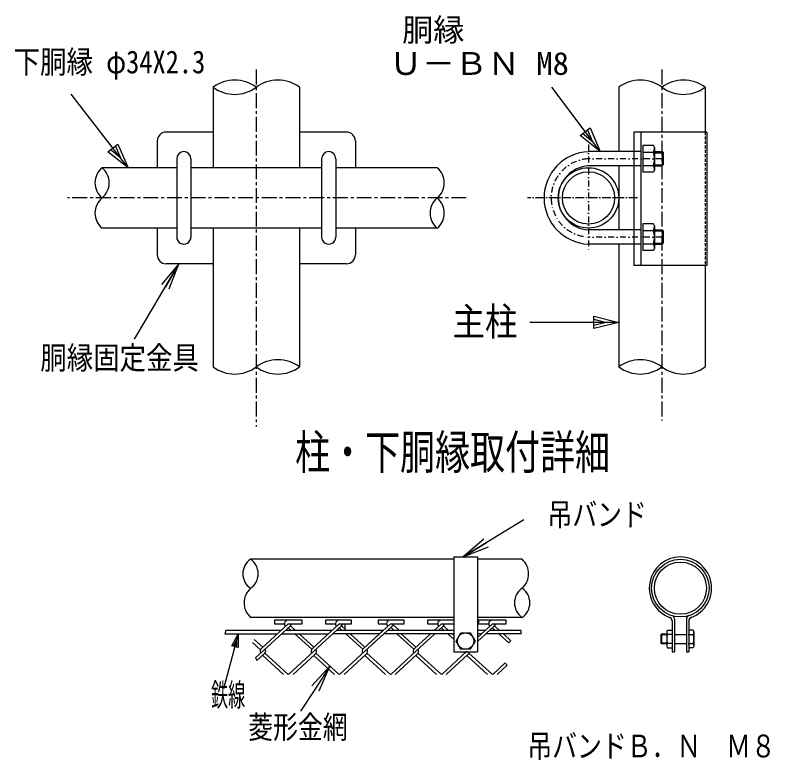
# Model space of a CAD drawing. Units: millimetres, scale not verified. Extents: x -4455 to 4455, y -3150 to 3150.
# Drawn here: x 996 to 2270, y -276 to 980 of the extents above; entities that cross this region are included whole.
import ezdxf
from ezdxf.enums import TextEntityAlignment as Align

# ---------------------------------------------------------------- set-up
doc = ezdxf.new("R2010")
doc.units = ezdxf.units.MM
doc.header["$LTSCALE"] = 20
for name, pattern in [('USER1', [2, 1.25, -0.25, 0.25, -0.25]), ('USER2', [0.375, 0.25, -0.125]), ('USER3', [1.125, 0.75, -0.125, 0.125, -0.125]), ('USER5', [1.01, 0.5, -0.25, 0.01, -0.25])]:
    doc.linetypes.add(name, pattern=pattern)
for name, color, linetype, lineweight in [('0-1_1', 7, 'Continuous', 25), ('0-2_0', 7, 'Continuous', 25), ('0-3_2', 7, 'Continuous', 25), ('0-4_EXTCNT-L', 4, 'Continuous', 25)]:
    doc.layers.add(name, color=color, linetype=linetype, lineweight=lineweight)
doc.styles.add('ＭＳ ゴシック', font='')
doc.styles.get('ＭＳ ゴシック').set_extended_font_data('MS Gothic')

# ---------------------------------------------------------------- blocks, each defined once
blk = doc.blocks.new('C54')
at = {"layer": '0-1_1', "color": 4}
blk.add_line((44756.8, 31910.3), (42756.8, 31910.3), dxfattribs=at)
blk.add_lwpolyline([(44196.8, 32050.3), (44756.8, 31910.3), (44196.8, 31770.3)], close=True, dxfattribs=at)
blk.add_lwpolyline([(44196.8, 31980.3), (44476.8, 31910.3), (44196.8, 31840.3)], dxfattribs=at)
blk = doc.blocks.new('C52')
at = {"layer": '0-1_1', "color": 4}
blk.add_line((30889.1, 37390.3), (31690.8, 39323.4), dxfattribs=at)
blk.add_lwpolyline([(31232.9, 37854), (30889.1, 37390.3), (30974.3, 37961.2)], close=True, dxfattribs=at)
blk.add_lwpolyline([(31168.3, 37880.8), (30996.3, 37648.9), (31038.9, 37934.4)], dxfattribs=at)
blk = doc.blocks.new('C53')
at = {"layer": '0-1_1', "color": 4}
blk.add_line((44336.5, 37750.3), (43250.4, 39198.8), dxfattribs=at)
blk.add_lwpolyline([(44112.6, 38282.3), (44336.5, 37750.3), (43888.5, 38114.4)], close=True, dxfattribs=at)
blk.add_lwpolyline([(44056.6, 38240.3), (44168.5, 37974.3), (43944.5, 38156.3)], dxfattribs=at)
blk = doc.blocks.new('C55')
at = {"layer": '0-1_1', "color": 4}
blk.add_line((94861.1, 25811.8), (94220.6, 23457), dxfattribs=at)
blk.add_lwpolyline([(94579, 25308.2), (94861.1, 25811.8), (94849.2, 25234.7)], close=True, dxfattribs=at)
blk.add_lwpolyline([(94646.6, 25289.8), (94787.6, 25541.6), (94781.7, 25253.1)], dxfattribs=at)
blk = doc.blocks.new('DARROWS')
at = {"layer": '0-2_0', "color": 2}
blk.add_line((0, 0), (-19.982, 0), dxfattribs=at)
blk.add_lwpolyline([(-20, -3.333), (0, 0), (-20, 3.333)], dxfattribs=at)

msp = doc.modelspace()

# ---------------------------------------------------------------- linework, layer by layer
at = {"layer": '0-1_1', "color": 4, "linetype": 'USER1'}
for p, q in [((1403.54, 888.58), (1403.54, 286.45)), ((2088.14, 888.58), (2088.14, 296.86)), ((1758, 672.06), (1085, 672.06))]:
    msp.add_line(p, q, dxfattribs=at)
at = {"layer": '0-1_1'}
for p, q in [((1330.64, 858.58), (1330.64, 723.06)), ((1476.44, 858.58), (1476.44, 723.06)), ((2015.24, 858.58), (2015.24, 750.06)), ((2161.04, 858.58), (2161.04, 783.06)), ((1330.64, 783.06), (1251.25, 783.06)), ((1555.84, 783.06), (1476.44, 783.06)), ((2164.04, 783.06), (2040.66, 783.06)), ((2164.04, 783.06), (2164.04, 558.06)), ((2056.04, 760.56), (2056.04, 715.56)), ((2075.54, 756.81), (2075.54, 719.31)), ((2052.66, 750.06), (1964.24, 750.06)), ((2056.04, 749.3), (2073.81, 749.3)), ((2075.54, 750.06), (2088.74, 750.06)), ((2088.74, 750.06), (2090.54, 748.26)), ((2088.74, 750.06), (2088.74, 726.06)), ((2090.54, 748.26), (2090.54, 727.86)), ((1269.25, 738.06), (1269.25, 606.06)), ((1293.25, 738.06), (1293.25, 606.06)), ((1513.84, 738.06), (1513.84, 606.06)), ((1537.84, 738.06), (1537.84, 606.06)), ((2056.04, 726.82), (2073.81, 726.82)), ((2090.54, 727.86), (2088.74, 726.06)), ((1269.25, 723.06), (1143.25, 723.06)), ((1269.25, 723.06), (1223.54, 723.06)), ((1513.84, 723.06), (1293.25, 723.06)), ((1583.54, 723.06), (1537.84, 723.06)), ((1708.84, 723.06), (1537.84, 723.06)), ((2052.66, 726.06), (1964.24, 726.06)), ((2015.24, 726.06), (2015.24, 618.06)), ((2073.81, 715.56), (2056.04, 715.56)), ((2075.54, 719.31), (2073.81, 715.56)), ((2075.54, 726.06), (2088.74, 726.06)), ((2056.04, 628.56), (2056.04, 583.56)), ((2075.54, 624.81), (2075.54, 587.31)), ((1269.25, 621.06), (1143.25, 621.06)), ((1269.25, 621.06), (1223.54, 621.06)), ((1513.84, 621.06), (1293.25, 621.06)), ((1330.64, 621.06), (1330.64, 387.06)), ((1476.44, 621.06), (1476.44, 387.06)), ((1583.54, 621.06), (1537.84, 621.06)), ((1708.84, 621.06), (1537.84, 621.06)), ((2052.66, 618.06), (1964.24, 618.06)), ((2056.04, 617.3), (2073.81, 617.3)), ((2075.54, 618.06), (2088.74, 618.06)), ((2088.74, 618.06), (2090.54, 616.26)), ((2088.74, 618.06), (2088.74, 594.06)), ((2090.54, 616.26), (2090.54, 595.86)), ((2052.66, 594.06), (1964.24, 594.06)), ((2015.24, 594.06), (2015.24, 387.06)), ((2056.04, 594.82), (2073.81, 594.82)), ((2075.54, 587.31), (2073.81, 583.56)), ((2075.54, 594.06), (2088.74, 594.06)), ((2088.74, 594.06), (2090.54, 595.86)), ((2073.81, 583.56), (2056.04, 583.56)), ((1330.64, 561.06), (1251.25, 561.06)), ((1555.84, 561.06), (1476.44, 561.06)), ((2164.04, 558.06), (2040.66, 558.06)), ((2161.04, 558.06), (2161.04, 387.06)), ((1736.79, 66.63), (1736.79, -93.37)), ((1736.79, 66.63), (1776.79, 66.63)), ((1776.79, 66.63), (1776.79, -93.37)), ((1736.79, 62.63), (1393.8, 62.63)), ((1852.3, 62.63), (1776.79, 62.63)), ((1736.79, -35.37), (1393.8, -35.37)), ((1438.53, -63.64), (1351.04, -63.64)), ((1445.37, -57.37), (1352.25, -57.37)), ((1524.65, -63.64), (1446.05, -63.64)), ((1531.49, -57.37), (1452.89, -57.37)), ((1611.07, -63.37), (1532.47, -63.37)), ((1617.61, -57.37), (1539.01, -57.37)), ((1736.79, -63.37), (1618.59, -63.37)), ((1736.79, -57.37), (1625.13, -57.37)), ((1736.79, -72.16), (1727.49, -63.64)), ((1736.79, -65.27), (1735.01, -63.64)), ((1783.31, -63.37), (1776.79, -63.37)), ((1850.28, -63.37), (1790.83, -63.37)), ((1850.09, -57.37), (1797.37, -57.37)), ((2096.44, -59.35), (2097.59, -56.85)), ((2096.44, -59.35), (2096.44, -84.35)), ((2097.59, -56.85), (2105.45, -56.85)), ((2142.22, -59.35), (2142.22, -84.35)), ((2087.64, -63.85), (2086.44, -65.05)), ((2086.44, -65.05), (2086.44, -78.65)), ((2087.64, -63.85), (2087.64, -79.85)), ((2096.44, -63.85), (2087.64, -63.85)), ((2106.01, -64.36), (2097.59, -64.36)), ((2109.45, -64.36), (2129.45, -64.36)), ((2132.65, -64.36), (2141.07, -64.36)), ((2086.44, -78.65), (2087.64, -79.85)), ((2096.44, -79.85), (2087.64, -79.85)), ((2096.44, -84.35), (2097.59, -86.85)), ((2106.01, -79.35), (2097.59, -79.35)), ((2097.59, -86.85), (2105.45, -86.85)), ((2109.45, -79.35), (2129.45, -79.35)), ((2132.65, -79.35), (2141.07, -79.35)), ((2141.07, -86.85), (2133.45, -86.85)), ((2142.22, -84.35), (2141.07, -86.85)), ((1736.79, -93.37), (1776.79, -93.37))]:
    msp.add_line(p, q, dxfattribs=at)
at = {"layer": '0-1_1', "color": 4, "linetype": 'USER5'}
for p, q in [((1964.24, 762.06), (1964.24, 582.06)), ((2088.14, 738.06), (1964.24, 738.06)), ((2088.14, 606.06), (1964.24, 606.06))]:
    msp.add_line(p, q, dxfattribs=at)
at = {"layer": '0-1_1', "color": 4}
for p, q in [((2075.54, 748.26), (2090.54, 748.26)), ((2075.54, 727.86), (2090.54, 727.86)), ((2075.54, 616.26), (2090.54, 616.26)), ((2075.54, 595.86), (2090.54, 595.86)), ((1852.3, -35.37), (1776.79, -35.37)), ((1402.28, -103.74), (1461.35, -49.62)), ((1412.12, -87.84), (1457.59, -46.18)), ((1481.11, -39.9), (1434.07, -39.9)), ((1434.07, -39.9), (1434.07, -46.18)), ((1434.07, -46.18), (1451.31, -46.18)), ((1457.59, -46.18), (1481.11, -46.18)), ((1469.8, -57.37), (1461.35, -49.62)), ((1481.11, -46.18), (1481.11, -39.9)), ((1498.24, -87.84), (1543.71, -46.18)), ((1500.65, -92.52), (1547.47, -49.62)), ((1564.09, -39.9), (1520.19, -39.9)), ((1520.19, -39.9), (1520.19, -46.18)), ((1520.19, -46.18), (1537.43, -46.18)), ((1543.71, -46.18), (1564.09, -46.18)), ((1555.92, -57.37), (1547.47, -49.62)), ((1553.26, -46.18), (1553.26, -54.93)), ((1564.09, -46.18), (1564.09, -39.9)), ((1584.36, -87.84), (1629.83, -46.18)), ((1653.35, -39.9), (1609.44, -39.9)), ((1609.44, -39.9), (1609.44, -46.18)), ((1609.44, -46.18), (1623.55, -46.18)), ((1625.13, -57.37), (1633.59, -49.62)), ((1645.18, -57.37), (1634.68, -47.75)), ((1692.43, -39.9), (1692.43, -46.18)), ((1736.79, -39.9), (1692.43, -39.9)), ((1692.43, -46.18), (1709.68, -46.18)), ((1703.73, -57.37), (1715.95, -46.18)), ((1711.25, -57.37), (1719.71, -49.62)), ((1715.95, -46.18), (1736.79, -46.18)), ((1728.16, -57.37), (1719.71, -49.62)), ((1776.79, -69.34), (1802.07, -46.18)), ((1776.79, -76.23), (1805.83, -49.62)), ((1825.59, -39.9), (1778.55, -39.9)), ((1778.55, -39.9), (1778.55, -46.18)), ((1778.55, -46.18), (1795.79, -46.18)), ((1802.07, -46.18), (1825.59, -46.18)), ((1814.28, -57.37), (1805.83, -49.62)), ((1825.59, -46.18), (1825.59, -39.9)), ((1462.28, -57.37), (1457.59, -53.07)), ((1497.08, -89.26), (1469.12, -63.64)), ((1500.65, -85.63), (1476.64, -63.64)), ((1548.4, -57.37), (1543.71, -53.07)), ((1583.2, -89.26), (1555.24, -63.64)), ((1586.77, -85.63), (1562.76, -63.64)), ((1584.36, -87.84), (1619.36, -55.77)), ((1586.77, -92.52), (1625.13, -57.37)), ((1586.77, -92.52), (1619.36, -62.66)), ((1636.52, -57.37), (1630.83, -52.15)), ((1669.32, -89.26), (1641.37, -63.64)), ((1672.89, -85.63), (1648.88, -63.64)), ((1670.48, -87.84), (1696.89, -63.64)), ((1672.89, -92.52), (1704.41, -63.64)), ((1720.64, -57.37), (1715.95, -53.07)), ((1789.85, -57.37), (1776.79, -57.37)), ((1806.76, -57.37), (1802.07, -53.07)), ((1829.79, -78.47), (1813.61, -63.64)), ((1833.23, -74.73), (1821.13, -63.64)), ((1400.21, -72.54), (1414.51, -85.65)), ((2096.44, -65.05), (2086.44, -65.05)), ((1397.08, -77.76), (1410.54, -90.09)), ((2096.44, -78.65), (2086.44, -78.65)), ((1404.49, -108.25), (1418.09, -95.79)), ((1414.53, -99.41), (1449.49, -131.46)), ((1418.09, -95.79), (1457.59, -131.98)), ((1500.65, -92.52), (1458.16, -131.46)), ((1503.06, -97.21), (1465.68, -131.46)), ((1500.65, -99.41), (1535.61, -131.46)), ((1504.21, -95.79), (1543.71, -131.98)), ((1586.77, -92.52), (1544.28, -131.46)), ((1589.18, -97.21), (1551.8, -131.46)), ((1586.77, -99.41), (1621.73, -131.46)), ((1590.33, -95.79), (1629.83, -131.98)), ((1672.89, -92.52), (1630.4, -131.46)), ((1675.3, -97.21), (1637.92, -131.46)), ((1672.89, -99.41), (1707.85, -131.46)), ((1676.45, -95.79), (1715.95, -131.98)), ((1759.01, -92.52), (1716.52, -131.46)), ((1761.42, -97.21), (1724.04, -131.46)), ((1759.01, -99.41), (1793.98, -131.46)), ((1762.57, -95.79), (1802.07, -131.98)), ((1823.82, -112.05), (1802.64, -131.46)), ((1826.97, -116.05), (1810.16, -131.46))]:
    msp.add_line(p, q, dxfattribs=at)
at = {"layer": '0-1_1', "color": 4, "linetype": 'USER3'}
msp.add_line((2047.2, 672.06), (1861.2, 672.06), dxfattribs=at)
at = {"layer": '0-1_1'}
for points in [[(2075.54, 756.81), (2073.81, 760.56), (2056.04, 760.56)], [(2075.54, 624.81), (2073.81, 628.56), (2056.04, 628.56)], [(2142.22, -59.35), (2141.07, -56.85), (2133.45, -56.85)]]:
    msp.add_lwpolyline(points, dxfattribs=at)
at = {"layer": '0-1_1', "color": 4}
msp.add_lwpolyline([(1629.83, -46.18), (1653.35, -46.18), (1653.35, -39.9)], dxfattribs=at)
at = {"layer": '0-1_1'}
for radius in [51, 44.1]:
    msp.add_circle((1964.24, 672.06), radius, dxfattribs=at)
at = {"layer": '0-1_1', "color": 4}
for centre, radius, start, end in [((1367.09, 809.22), 61.36, 53.55557, 126.44465), ((1439.99, 809.22), 61.36, 53.55527, 126.44436), ((2051.69, 809.22), 61.36, 53.55527, 126.44436), ((2124.59, 809.22), 61.36, 53.55527, 126.44436), ((1367.09, 907.93), 61.36, 233.55534, 306.44443), ((2124.59, 907.93), 61.36, 233.55563, 306.44473), ((1164.34, 697.56), 33.09, 129.59811, 230.40164), ((1122.15, 697.56), 33.09, 309.59845, 50.40183), ((1687.74, 697.56), 33.09, 309.59845, 50.40183), ((1164.34, 646.56), 33.09, 129.59836, 230.40189), ((1729.93, 646.56), 33.09, 129.59836, 230.40189), ((1687.74, 646.56), 33.09, 309.59845, 50.40155), ((1439.99, 337.7), 61.36, 53.55527, 126.44436), ((2051.69, 337.7), 61.36, 53.55557, 126.44465), ((1367.09, 436.42), 61.36, 233.55548, 306.44443), ((1439.99, 436.42), 61.36, 233.55563, 306.44473), ((2051.69, 436.42), 61.36, 233.55534, 306.44443), ((2124.59, 436.42), 61.36, 233.55563, 306.44473), ((1457.59, -46.18), 6.27, 90, 222.50017), ((1457.59, -46.18), 5.08, 317.50034, 0), ((1543.71, -46.18), 6.27, 90, 222.50017), ((1543.71, -46.18), 5.08, 317.50034, 0), ((1629.83, -46.18), 6.27, 90, 222.50017), ((1629.84, -46.19), 5.08, 317.50217, 0), ((1715.95, -46.18), 6.27, 90, 222.49869), ((1715.95, -46.18), 5.08, 317.50217, 0), ((1802.07, -46.18), 6.27, 90, 222.49869), ((1802.07, -46.18), 5.08, 317.50217, 0), ((1282.91, -47.28), 70.07, 346.50195, 351.72638), ((1885.6, -126.44), 73.6, 135.36543, 139.32133), ((1416.41, -92.52), 6.35, 132.50044, 210.96289), ((1414.35, -92.36), 5.08, 317.49985, 42.50015), ((1502.53, -92.52), 6.35, 132.50081, 210.96289), ((1588.65, -92.52), 6.35, 132.50081, 210.96289), ((1674.77, -92.52), 6.35, 132.50044, 210.96289), ((1498.77, -92.52), 6.35, 312.50088, 30.96329), ((1584.89, -92.52), 6.35, 312.50088, 30.96329), ((1671.01, -92.52), 6.35, 312.50088, 30.96329), ((1419.32, -98.19), 17.92, 198.04726, 214.15215), ((1833.22, -107.89), 10.28, 203.85423, 232.54781)]:
    msp.add_arc(centre, radius, start, end, dxfattribs=at)
at = {"layer": '0-1_1'}
for centre, radius, start, end in [((2058.4, 756.81), 17.14, 334.02041, 0), ((1281.25, 738.06), 12, 0, 179.99992), ((1525.84, 738.06), 12, 0, 179.99992), ((1967.24, 672.06), 78, 92.20415, 267.79602), ((2038.2, 738.06), 37.34, 342.48089, 17.51953), ((2058.4, 719.31), 17.14, 0, 25.97959), ((1967.24, 672.06), 54, 93.18465, 266.81534), ((2058.4, 624.81), 17.14, 334.02041, 0), ((2038.2, 606.06), 37.34, 342.48089, 17.51953), ((1281.25, 606.06), 12, 179.99992, 0), ((1525.84, 606.06), 12, 179.99992, 0), ((2058.4, 587.31), 17.14, 0, 25.97959), ((2107.86, -59.35), 11.43, 180.00003, 205.97982), ((2130.79, -59.35), 11.43, 334.0202, 0), ((2121.33, -71.85), 24.9, 162.48053, 197.51919), ((2117.33, -71.85), 24.9, 342.48083, 17.5195), ((2107.86, -84.35), 11.43, 154.02023, 180.00003), ((1760.89, -92.52), 6.35, 187.62723, 210.96289), ((1757.13, -92.52), 6.35, 312.50088, 352.37272)]:
    msp.add_arc(centre, radius, start, end, dxfattribs=at)
at = {"layer": '0-1_1', "color": 4, "linetype": 'USER5'}
msp.add_arc((1967.24, 672.06), 66, 93.18471, 266.81549, dxfattribs=at)
at = {"layer": '0-2_0'}
for p, q in [((2040.66, 783.06), (2040.66, 558.06)), ((2052.66, 783.06), (2052.66, 558.06)), ((1236.25, 768.06), (1236.25, 723.06)), ((1570.84, 768.06), (1570.84, 723.06)), ((1236.25, 621.06), (1236.25, 576.06)), ((1570.84, 621.06), (1570.84, 576.06)), ((2161.04, 558.06), (2161.24, 558.06)), ((2105.45, -41.11), (2105.45, -93.37)), ((2109.45, -38.23), (2109.45, -93.37)), ((2133.45, -41.11), (2133.45, -93.37)), ((1850.09, -57.37), (1850.29, -63.64)), ((2141.07, -79.35), (2142.22, -84.35)), ((2105.45, -93.37), (2109.45, -93.37))]:
    msp.add_line(p, q, dxfattribs=at)
at = {"layer": '0-2_0', "linetype": 'USER2'}
msp.add_line((2161.04, 783.06), (2161.04, 558.06), dxfattribs=at)
at = {"layer": '0-2_0'}
msp.add_lwpolyline([(2129.45, -38.23), (2129.45, -93.37), (2133.45, -93.37)], dxfattribs=at)
for radius in [48.6, 44]:
    msp.add_circle((2119.45, 13.97), radius, dxfattribs=at)
for centre, radius, start, end in [((1251.25, 768.06), 15, 90, 180), ((1555.84, 768.06), 15, 0, 90), ((1251.25, 576.06), 15, 180, 270), ((1555.84, 576.06), 15, 270, 0), ((2119.45, 13.97), 52.6, 289.95591, 250.04409), ((1410.52, 38.13), 29.66, 124.30723, 235.69277), ((1377.09, 38.13), 29.66, 304.30723, 55.69277), ((1830.43, 38.13), 32.84, 311.75374, 48.24626), ((1415.67, -10.87), 32.84, 131.75374, 228.24626), ((1869.02, -10.87), 29.66, 124.30723, 235.69277), ((1835.59, -10.87), 29.66, 304.30723, 55.69277), ((2099.45, -41.11), 6, 0, 70.04409), ((2103.45, -38.23), 6, 0, 72.95994), ((2135.45, -38.23), 6, 107.04006, 180), ((2139.45, -41.11), 6, 109.95591, 180)]:
    msp.add_arc(centre, radius, start, end, dxfattribs=at)
at = {"layer": '0-3_2'}
for p, q in [((1740.79, -75.37), (1748.79, -61.51)), ((1748.79, -61.51), (1764.79, -61.51)), ((1748.79, -89.22), (1740.79, -75.37)), ((1764.79, -89.22), (1748.79, -89.22))]:
    msp.add_line(p, q, dxfattribs=at)
msp.add_lwpolyline([(1764.79, -61.51), (1772.79, -75.37), (1764.79, -89.22)], dxfattribs=at)
msp.add_circle((1756.79, -75.37), 13.86, dxfattribs=at)
at = {"layer": '0-4_EXTCNT-L'}
for p, q in [((1198, 434), (1271.48, 558.48)), ((1855, 129), (1755.56, 68.2))]:
    msp.add_line(p, q, dxfattribs=at)
at = {"layer": '0-4_EXTCNT-L', "color": 2}
msp.add_line((1503.3, -155.19), (1478.21, -193.48), dxfattribs=at)

# ---------------------------------------------------------------- block references
at = {"layer": '0-2_0'}
for name, p, xscale, yscale in [('C53', (-1341.52, -2081.21), 0.075, 0.075), ('C54', (-1341.52, -1931.21), 0.075, 0.075), ('C55', (-2345.32, -1075.46), 0.0392, 0.0392)]:
    msp.add_blockref(name, p, dxfattribs=dict(at, xscale=xscale, yscale=yscale))
at = {"layer": '0-2_0', "xscale": 0.075, "yscale": 0.075, "rotation": 60.48528}
msp.add_blockref('C52', (2486.42, -2674.5), dxfattribs=at)
at = {"layer": '0-4_EXTCNT-L', "xscale": 2.25, "yscale": 2.25}
for p, rotation in [((1273, 561.06), 59.44771), ((1753, 66.63), 211.4429), ((1527.96, -117.55), 56.76971)]:
    msp.add_blockref('DARROWS', p, dxfattribs=dict(at, rotation=rotation))

# ---------------------------------------------------------------- texts
at = {"layer": '0-1_1', "color": 4, "style": 'ＭＳ ゴシック'}
msp.add_text(' 胴縁', height=38.48, dxfattribs=at).set_placement((1623.62, 924.72), align=Align.BOTTOM_LEFT)
for s, height, width, p in [('下胴縁 φ34X2.3', 38.48, 0.85, (994, 870.61)), ('Ｕ－ＢＮ M8', 38.48, 1.05, (1628.34, 868.04)), ('主柱', 47.36, 0.85, (1734.58, 425.59)), ('胴縁固定金具', 38.48, 0.85, (1039, 371.61)), ('柱・下胴縁取付詳細', 57.73, 0.75, (1469.07, 197.27)), ('鉄線', 38.48, 0.55, (1327.18, -196.77))]:
    msp.add_text(s, height=height, dxfattribs=dict(at, width=width)).set_placement(p, align=Align.BOTTOM_LEFT)
at = {"layer": '0-4_EXTCNT-L', "style": 'ＭＳ ゴシック', "width": 0.8}
for s, p in [('吊バンド', (1894.99, 107.41)), ('菱形金網', (1390, -250.99)), ('吊バンドＢ．Ｎ\u3000Ｍ８', (1861.12, -283.05))]:
    msp.add_text(s, height=38.42, dxfattribs=at).set_placement(p, align=Align.BOTTOM_LEFT)

doc.saveas('drawing.dxf')
